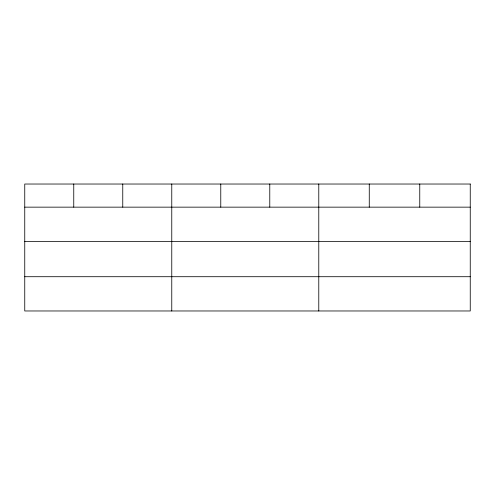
<?xml version="1.0" encoding="UTF-8"?>
<svg xmlns="http://www.w3.org/2000/svg" width="495" height="495" viewBox="0 0 495 495"><rect width="100%" height="100%" fill="white"/><g stroke="black" fill="none" stroke-linecap="round" stroke-linejoin="round"><path stroke-width="0.74" d="M24.75 207.151L470.25 207.151M24.75 241.412L470.25 241.412M24.75 276.711L470.25 276.711M419.76 184.029L419.76 207.151M369.27 184.029L369.27 207.151M318.78 184.029L318.78 310.971M269.775 184.029L269.775 207.151M220.77 184.029L220.77 207.151M171.765 184.029L171.765 310.971M122.76 184.029L122.76 207.151M73.755 184.029L73.755 207.151M470.25 184.029L24.75 184.029L24.75 310.971L470.25 310.971L470.25 184.029"/></g></svg>
